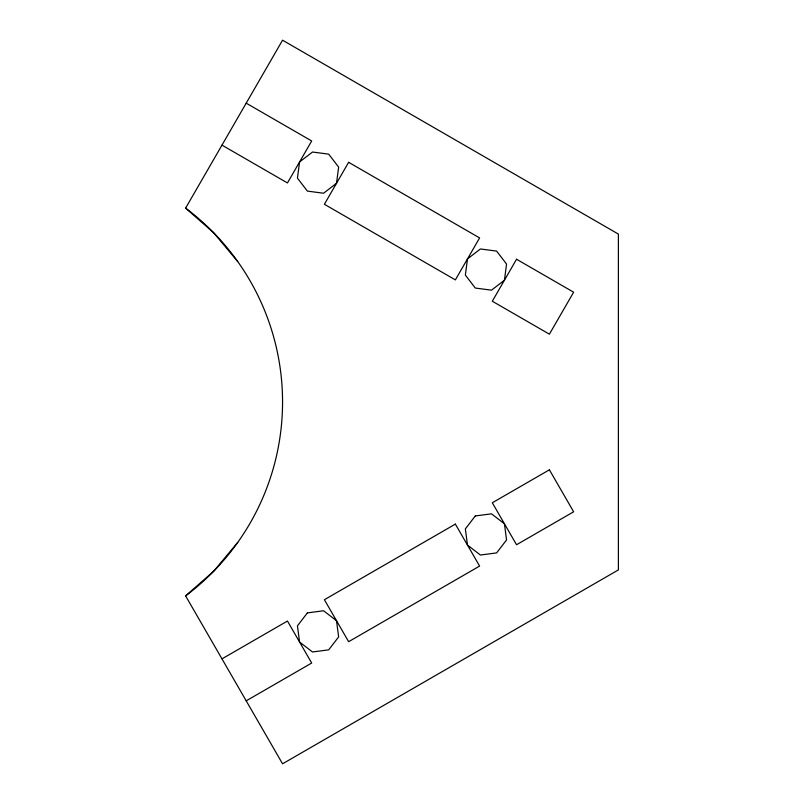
<?xml version="1.0" encoding="UTF-8"?>
<svg xmlns="http://www.w3.org/2000/svg" width="804" height="804" viewBox="0 0 804 804"><rect width="100%" height="100%" fill="white"/><g stroke="black" fill="none" stroke-linecap="round" stroke-linejoin="round"><path stroke-width="1.21" d="M185.613 208.115L282.556 40.2L618.387 234.085L618.387 569.915L282.556 763.8L185.613 595.885A242.356 242.356 0 0 0 185.613 208.115L213.733 232.808L237.703 261.541M237.703 542.459L213.733 571.192L185.613 595.885M221.974 658.858L287.46 621.05L311.691 663.029L246.205 700.837M246.205 103.163L311.691 140.971L287.46 182.95L221.974 145.142M299.57 161.966L297.44 178.146L307.379 191.101L323.56 193.231L336.514 183.292L338.645 167.111L328.705 154.157L312.525 152.026L299.57 161.966M467.486 258.908L465.355 275.089L475.295 288.043L491.475 290.174L504.43 280.234L506.56 264.054L496.621 251.099L480.44 248.969L467.486 258.908M348.634 162.307L324.394 204.276L455.365 279.892L479.606 237.924L348.634 162.307M516.54 259.25L492.309 301.229L549.403 334.183L573.634 292.204L516.54 259.25M307.379 612.899L297.44 625.854L299.57 642.034L312.525 651.974L328.705 649.843L338.645 636.889L336.514 620.708L323.56 610.769L307.379 612.899M475.295 515.957L465.355 528.911L467.486 545.092L480.44 555.031L496.621 552.901L506.56 539.946L504.43 523.766L491.475 513.826L475.295 515.957M455.365 524.107L324.394 599.724L348.634 641.692L479.606 566.076L455.365 524.107M549.403 469.817L492.309 502.771L516.54 544.75L573.634 511.796L549.403 469.817"/></g></svg>
